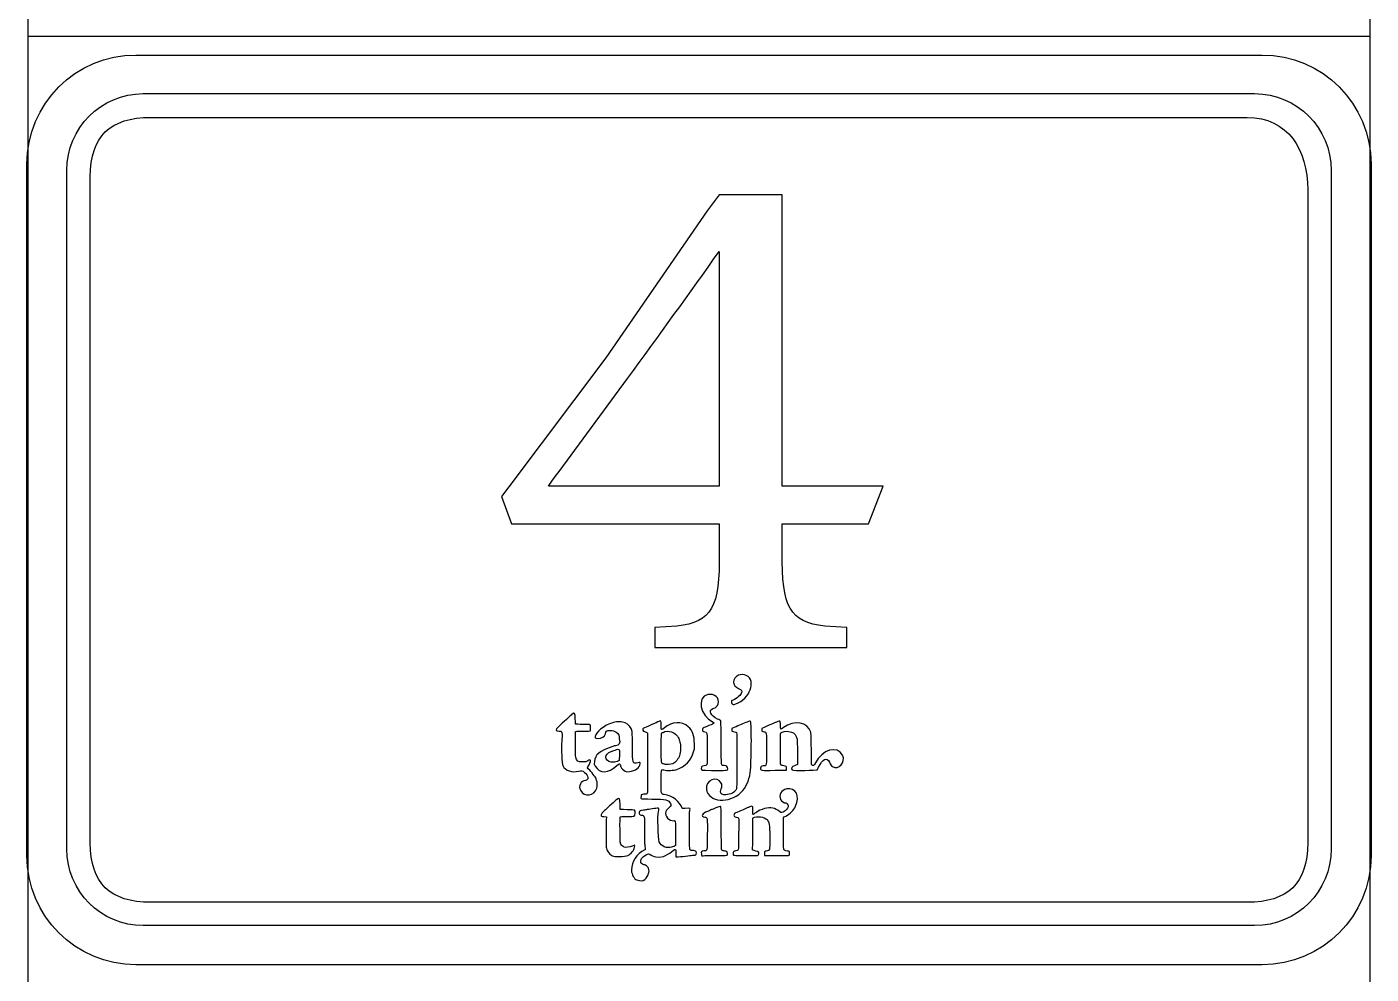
# Model space of a CAD drawing. Header units: millimetres. Extents: x 0 to 115, y 0 to 484.
# Drawn here: x -0.1 to 115.1, y 242.6 to 323.8 of the extents above; entities that cross this region are included whole.
import ezdxf

# ---------------------------------------------------------------- set-up
doc = ezdxf.new("R2010")
doc.units = ezdxf.units.MM
doc.layers.get('0').update_dxf_attribs({"linetype": 'CONTINUOUS'})

msp = doc.modelspace()

# ---------------------------------------------------------------- linework, layer by layer
at = {"color": 7}
for p, q in [((0, 0.000298), (0, 483.65833)), ((115.005552, 483.65833), (115.005552, 0.000298)), ((0, 323.007921), (115.016603, 323.007921)), ((9.864019, 318.088435), (105.145766, 318.088435)), ((9.864019, 318.088435), (9.864019, 318.088435)), ((10.503252, 316.057141), (104.50618, 316.057141)), ((10.503252, 316.057141), (10.503252, 316.057141)), ((3.30588, 253.367473), (3.30588, 311.510894)), ((111.703905, 311.510894), (111.703905, 253.367473)), ((5.317772, 253.869123), (5.317772, 310.972202)), ((59.24197, 309.410808), (58.217856, 308.043794)), ((64.647937, 309.410808), (59.24197, 309.410808)), ((64.647937, 284.46307), (64.647937, 309.410808)), ((109.692013, 309.850369), (109.692013, 253.869123)), ((58.217856, 308.043794), (49.510243, 295.455625)), ((59.24197, 304.569991), (59.24197, 284.46307)), ((49.510243, 295.455625), (41.200563, 284.405214)), ((45.526324, 285.715431), (51.388432, 293.690325)), ((41.200563, 284.405214), (40.575088, 283.550786)), ((40.575088, 283.550786), (41.428104, 281.215045)), ((59.24197, 284.46307), (44.615451, 284.46307)), ((73.299106, 284.46307), (64.647937, 284.46307)), ((72.046745, 281.215045), (73.299106, 284.46307)), ((41.428104, 281.215045), (59.24197, 281.215045)), ((59.24197, 281.215045), (59.24197, 278.822506)), ((64.647937, 278.822506), (64.647937, 281.215045)), ((64.647937, 281.215045), (72.046745, 281.215045)), ((55.59954, 272.443578), (53.721351, 272.329278)), ((53.721351, 272.329278), (53.721351, 270.620423)), ((70.169614, 272.329278), (68.291426, 272.443578)), ((70.169614, 270.620423), (70.169614, 272.329278)), ((53.721351, 270.620423), (70.169614, 270.620423)), ((60.573001, 263.781473), (60.326409, 263.671054)), ((60.326409, 263.671054), (60.326409, 263.562045)), ((63.160979, 263.804756), (62.888281, 263.675287)), ((62.888281, 263.675287), (62.888281, 263.553931)), ((57.043812, 261.692323), (57.118248, 261.93327)), ((57.118248, 261.93327), (57.114015, 262.377065)), ((58.202687, 261.806623), (58.197395, 261.703259)), ((58.202687, 262.510768), (58.202687, 261.806623)), ((65.939103, 261.619298), (65.943337, 260.603651)), ((47.78904, 260.817082), (47.513521, 260.81567)), ((47.959785, 260.91092), (47.78904, 260.817082)), ((48.541515, 260.839307), (48.517879, 260.614587)), ((48.517879, 260.614587), (48.608896, 260.451957)), ((58.204098, 261.503587), (58.197395, 261.044623)), ((58.20692, 261.575201), (58.204098, 261.503587)), ((65.943337, 260.603651), (65.895006, 260.563434)), ((51.165123, 260.03709), (51.304471, 259.969709)), ((51.304471, 259.969709), (51.540126, 259.994404)), ((64.021051, 260.096357), (65.011651, 260.110115)), ((65.011651, 260.110115), (65.011651, 260.245229)), ((60.727518, 258.503565), (60.662606, 258.39879)), ((60.746568, 259.079298), (60.727518, 258.503565)), ((52.540604, 257.985334), (52.533548, 257.825526)), ((52.650671, 258.017084), (52.540604, 257.985334)), ((49.358548, 256.134662), (49.562454, 256.124784)), ((49.562454, 256.124784), (49.559632, 255.817515)), ((62.122048, 256.966865), (62.067015, 257.002848)), ((62.11217, 256.648659), (62.122048, 256.966865)), ((55.497587, 253.654282), (55.446787, 253.612654)), ((55.490884, 254.701326), (55.497587, 253.654282)), ((62.095942, 253.291626), (62.109701, 253.843018)), ((54.07554, 252.659096), (54.458657, 252.714129)), ((54.458657, 252.714129), (54.639279, 252.803735)), ((57.271354, 253.142754), (57.151409, 253.184382)), ((57.278057, 253.02034), (57.271354, 253.142754)), ((61.504687, 252.792798), (62.524215, 252.789976)), ((62.149565, 253.24894), (62.095942, 253.291626)), ((62.524215, 252.789976), (62.575367, 252.838307)), ((104.50618, 248.784185), (10.503252, 248.784185)), ((105.145766, 246.789932), (9.864019, 246.789932))]:
    msp.add_line(p, q, dxfattribs=at)
at = {"color": 1}
for p, q in [((9.22469, 321.395727), (105.785216, 321.395727)), ((9.22469, 321.395727), (9.22469, 321.395727)), ((-0.119842, 252.787154), (-0.119842, 312.044294)), ((115.129749, 312.044294), (115.129749, 252.787154)), ((105.785216, 243.434663), (9.22469, 243.434663))]:
    msp.add_line(p, q, dxfattribs=at)
for points in [[(-0.119842, 312.044294), (-0.119842, 317.225894), (4.047147, 321.395727), (9.22469, 321.395727)], [(105.785216, 321.395727), (110.962406, 321.395727), (115.129749, 317.225894), (115.129749, 312.044294)], [(9.22469, 243.434663), (4.047147, 243.434663), (-0.119842, 247.605907), (-0.119842, 252.787154)], [(115.129749, 252.787154), (115.129749, 247.605907), (110.962406, 243.434663), (105.785216, 243.434663)]]:
    msp.add_open_spline(points, degree=3, dxfattribs=at)
at = {"color": 7}
for points in [[(3.30588, 311.510894), (3.30588, 315.154735), (6.231466, 318.088435), (9.864019, 318.088435)], [(105.145766, 318.088435), (108.778319, 318.088435), (111.703905, 315.154735), (111.703905, 311.510894)], [(5.317772, 310.972202), (5.317772, 314.410374), (7.005814, 316.057141), (10.503252, 316.057141)], [(104.50618, 316.057141), (108.003619, 316.057141), (109.692013, 313.289952), (109.692013, 309.850369)], [(51.388432, 293.690325), (54.063193, 297.335225), (56.680098, 300.981536), (59.24197, 304.569991)], [(44.615451, 284.46307), (44.899085, 284.9178), (45.184482, 285.317145), (45.526324, 285.715431)], [(59.24197, 278.822506), (59.298415, 274.038134), (58.616143, 272.841865), (55.59954, 272.443578)], [(68.291426, 272.443578), (65.274823, 272.841865), (64.591492, 274.038134), (64.647937, 278.822506)], [(60.899673, 268.254342), (60.334523, 267.971767), (60.332054, 267.339237), (60.896851, 267.103934)], [(60.654493, 265.791954), (61.864167, 266.202587), (62.454012, 267.790087), (61.55972, 268.226826)], [(61.55972, 268.226826), (61.388976, 268.310787), (61.04149, 268.325956), (60.901084, 268.254342)], [(58.255251, 266.58147), (57.285112, 266.360984), (57.586737, 264.794298), (58.709981, 264.221034)], [(59.157656, 265.798656), (59.299826, 266.287959), (58.813345, 266.709529), (58.25384, 266.58147)], [(61.126862, 266.673898), (61.024909, 266.460115), (60.615687, 266.157079), (60.326409, 266.081231)], [(60.896851, 267.103934), (61.186129, 266.98399), (61.231637, 266.897206), (61.126862, 266.673898)], [(46.901451, 264.470448), (46.90004, 265.042301), (46.854532, 265.101568), (46.587479, 264.864501)], [(59.09592, 264.493731), (58.485262, 264.78442), (58.28559, 265.229626), (58.696223, 265.384143)], [(58.696223, 265.384143), (58.985501, 265.491387), (59.097331, 265.591929), (59.157656, 265.798656)], [(60.326409, 266.081231), (60.268554, 266.066062), (60.267143, 265.957406), (60.326409, 265.828995)], [(60.326409, 265.828995), (60.377209, 265.714695), (60.418837, 265.710462), (60.654493, 265.791954)], [(46.588537, 264.864501), (46.322896, 264.630256), (45.558074, 263.928934), (45.431074, 263.807579)], [(46.925087, 264.058404), (46.909918, 264.067929), (46.901451, 264.207276), (46.901451, 264.470448)], [(47.554796, 264.032298), (47.222479, 264.03759), (46.938846, 264.049937), (46.925087, 264.058404)], [(48.177448, 264.00584), (48.167923, 264.015718), (47.888171, 264.026654), (47.554796, 264.032298)], [(48.191207, 263.486551), (48.224368, 263.511245), (48.212021, 263.97409), (48.177448, 264.00584)], [(50.296937, 264.213979), (49.954037, 264.14942), (49.581857, 263.989259), (49.282701, 263.778651)], [(50.483204, 264.255254), (50.470504, 264.249962), (50.386543, 264.23197), (50.296937, 264.213979)], [(50.953104, 264.229148), (50.798587, 264.252431), (50.510721, 264.269012), (50.483204, 264.255254)], [(51.674887, 263.687634), (51.552473, 263.95504), (51.249084, 264.18364), (50.953104, 264.229148)], [(54.061782, 264.285593), (53.950304, 264.226326), (52.827059, 263.738434), (52.743098, 263.709506)], [(54.260395, 263.956451), (54.258984, 264.370965), (54.251929, 264.383665), (54.063193, 264.285593)], [(54.282268, 263.620254), (54.26992, 263.651651), (54.260395, 263.803345), (54.260395, 263.956451)], [(56.580968, 263.837918), (56.062737, 264.317343), (55.165623, 264.277479), (54.535915, 263.748312)], [(58.709981, 264.221034), (58.866968, 264.140954), (58.832748, 264.119081), (58.125781, 263.82804)], [(59.378143, 264.332512), (59.368618, 264.350504), (59.24197, 264.423529), (59.09592, 264.493731)], [(59.406012, 262.480429), (59.398956, 263.480906), (59.386609, 264.31452), (59.378143, 264.332512)], [(61.114515, 264.017129), (60.951884, 263.947984), (60.708115, 263.841798), (60.573001, 263.781473)], [(61.628512, 264.236204), (61.508567, 264.18364), (61.277145, 264.08592), (61.114515, 264.017129)], [(61.973176, 263.621312), (61.953773, 264.438698), (61.98129, 264.387545), (61.628512, 264.236204)], [(63.505642, 263.95892), (63.466837, 263.945162), (63.311262, 263.87637), (63.160979, 263.804756)], [(63.97272, 264.156123), (63.755056, 264.061226), (63.545506, 263.97162), (63.505642, 263.95892)], [(64.485306, 263.946573), (64.468726, 264.408359), (64.50612, 264.391779), (63.97272, 264.156123)], [(64.738953, 263.752545), (64.488128, 263.571923), (64.499065, 263.562045), (64.485306, 263.946573)], [(67.08422, 263.356729), (66.828103, 264.253843), (65.695334, 264.445401), (64.738953, 263.752545)], [(45.431074, 263.807579), (45.18166, 263.562045), (45.209176, 263.457623), (45.512565, 263.457623)], [(45.512565, 263.457623), (45.792318, 263.457623), (45.789496, 263.462915), (45.738343, 262.61272)], [(46.937435, 261.210076), (46.90004, 261.356126), (46.887693, 263.356729), (46.925087, 263.414937)], [(46.925087, 263.414937), (46.940257, 263.43822), (47.065493, 263.444923), (47.551973, 263.451979)], [(47.551973, 263.451979), (47.965429, 263.458681), (48.170746, 263.467148), (48.191207, 263.486551)], [(49.282701, 263.778651), (48.672396, 263.350026), (48.395465, 262.820859), (48.782462, 262.820859)], [(48.782462, 262.820859), (49.180748, 262.820859), (49.45521, 262.980668), (49.478493, 263.227259)], [(49.478493, 263.227259), (49.500365, 263.45339), (49.58856, 263.52077), (49.863021, 263.52077)], [(49.863021, 263.52077), (50.295526, 263.52077), (50.645482, 263.285115), (50.646893, 262.993015)], [(50.670529, 262.796165), (50.75449, 262.361895), (50.704748, 262.27229), (50.341035, 262.207732)], [(50.646893, 262.993015), (50.646893, 262.948918), (50.656771, 262.860723), (50.670529, 262.796165)], [(51.796243, 262.163634), (51.793421, 263.444923), (51.796243, 263.417406), (51.674887, 263.687634)], [(52.743098, 263.709506), (52.631268, 263.675287), (52.711348, 263.413526), (52.832704, 263.413526)], [(52.832704, 263.413526), (52.911021, 263.413526), (53.039432, 263.34297), (53.077884, 263.277001)], [(53.077884, 263.277001), (53.097287, 263.246662), (53.10399, 258.405493), (53.08494, 258.233337)], [(54.272743, 262.009118), (54.26992, 263.363784), (54.260395, 263.267476), (54.423026, 263.351437)], [(54.535915, 263.748312), (54.297437, 263.546876), (54.308373, 263.551109), (54.282268, 263.620254)], [(54.423026, 263.351437), (54.624109, 263.457623), (54.916209, 263.472793), (55.153276, 263.388479)], [(55.153276, 263.388479), (55.445376, 263.287937), (55.76217, 262.965498), (55.811912, 262.720318)], [(57.114015, 262.377065), (57.107312, 263.089676), (56.962673, 263.482318), (56.580968, 263.837918)], [(58.125781, 263.82804), (57.838973, 263.709506), (57.807223, 263.684812), (57.808634, 263.566279)], [(57.808634, 263.566279), (57.808634, 263.45339), (57.829448, 263.433987), (57.99349, 263.396945)], [(57.99349, 263.396945), (58.20692, 263.348615), (58.202687, 263.371898), (58.202687, 262.510768)], [(60.326409, 263.562045), (60.326409, 263.43822), (60.333112, 263.432576), (60.560654, 263.388479)], [(60.560654, 263.388479), (60.636501, 263.373309), (60.710937, 263.347204), (60.726106, 263.327801)], [(60.726106, 263.327801), (60.760326, 263.287937), (60.775495, 259.984879), (60.746568, 259.079298)], [(61.902973, 259.901976), (61.941426, 260.129518), (62.007748, 262.455734), (61.989756, 262.929515)], [(61.989756, 262.929515), (61.989756, 262.947506), (61.98129, 263.257598), (61.973176, 263.621312)], [(62.888281, 263.553931), (62.888281, 263.42164), (62.87029, 263.435398), (63.095009, 263.396945)], [(63.095009, 263.396945), (63.301737, 263.362373), (63.29327, 263.425873), (63.29327, 261.977368)], [(64.483895, 261.931859), (64.483895, 263.060748), (64.48954, 263.271356), (64.517056, 263.312631)], [(64.517056, 263.312631), (64.583026, 263.413526), (64.985545, 263.480906), (65.183806, 263.428695)], [(65.183806, 263.428695), (65.252951, 263.407881), (65.36584, 263.381776), (65.437453, 263.366606)], [(65.437453, 263.366606), (65.668876, 263.321098), (65.85232, 263.088265), (65.912998, 262.763004)], [(67.136784, 261.911398), (67.123026, 263.049459), (67.11597, 263.242429), (67.08422, 263.356729)], [(45.738343, 262.61272), (45.694246, 261.91422), (45.748221, 260.629757), (45.824068, 260.497465)], [(50.131485, 262.150934), (48.929923, 261.739243), (48.608896, 261.474659), (48.541515, 260.839307)], [(49.770593, 260.859768), (49.282701, 261.106712), (49.52259, 261.62459), (50.205921, 261.800979)], [(50.341035, 262.207732), (50.287412, 262.196443), (50.192162, 262.171748), (50.131485, 262.150934)], [(50.205921, 261.800979), (50.286001, 261.821793), (50.385132, 261.852132), (50.427818, 261.870123)], [(50.427818, 261.870123), (50.571398, 261.926568), (50.652537, 261.902932), (50.674762, 261.80239)], [(50.674762, 261.80239), (50.70369, 261.664807), (50.685698, 260.99347), (50.651126, 260.952195)], [(52.264732, 260.749701), (51.803298, 260.636459), (51.799065, 260.65057), (51.796243, 262.163634)], [(54.467123, 260.651629), (54.261454, 260.694668), (54.274154, 260.605062), (54.272743, 262.009118)], [(55.617532, 260.16797), (56.316384, 260.414915), (56.819093, 260.952195), (57.043812, 261.692323)], [(55.811912, 262.720318), (55.824259, 262.661051), (55.850365, 262.568623), (55.869768, 262.51359)], [(55.869768, 262.51359), (55.952318, 262.297337), (55.931857, 261.653518), (55.835195, 261.358595)], [(58.197395, 261.703259), (58.198806, 261.648226), (58.197395, 261.635879), (58.20692, 261.575201)], [(59.674476, 260.500287), (59.398956, 260.50699), (59.41977, 260.354237), (59.406012, 262.480429)], [(63.29327, 261.977368), (63.29327, 260.443843), (63.298915, 260.476651), (63.005404, 260.476651)], [(64.765059, 260.489351), (64.449323, 260.547207), (64.481073, 260.383165), (64.483895, 261.931859)], [(65.912998, 262.763004), (65.926756, 262.685745), (65.937692, 262.235248), (65.939103, 261.619298)], [(67.154423, 260.592715), (67.153012, 260.593773), (67.144898, 261.187851), (67.136784, 261.911398)], [(69.816837, 261.397401), (69.388212, 262.255709), (68.060003, 261.874004), (67.482506, 260.727476)], [(45.824068, 260.497465), (46.07066, 260.067429), (46.606529, 259.881515), (47.185437, 260.028976)], [(47.513521, 260.81567), (47.130404, 260.81567), (47.018574, 260.890107), (46.937435, 261.210076)], [(48.134762, 260.099179), (47.907573, 260.325309), (47.910396, 260.312962), (48.045157, 260.482295)], [(48.198262, 260.941259), (48.17886, 261.014284), (48.134762, 261.00864), (47.959785, 260.91092)], [(48.045157, 260.482295), (48.103012, 260.55532), (48.213432, 260.884815), (48.198262, 260.941259)], [(48.608896, 260.451957), (48.964496, 259.811312), (49.74731, 259.82507), (50.444398, 260.486529)], [(50.651126, 260.952195), (50.524479, 260.79909), (49.999193, 260.744057), (49.770593, 260.859768)], [(50.444398, 260.486529), (50.699457, 260.726065), (50.69099, 260.728887), (50.808112, 260.406448)], [(51.540126, 259.994404), (52.058004, 260.048379), (52.419248, 260.308729), (52.459112, 260.660095)], [(52.459112, 260.660095), (52.472871, 260.78392), (52.450998, 260.795209), (52.264732, 260.749701)], [(54.599415, 260.607532), (54.59377, 260.61882), (54.533093, 260.63787), (54.467123, 260.651629)], [(55.248173, 260.654451), (55.122937, 260.596595), (54.628343, 260.560965), (54.599415, 260.607532)], [(55.835195, 261.358595), (55.744532, 261.084487), (55.472893, 260.759226), (55.248173, 260.654451)], [(57.949393, 260.485118), (57.726084, 260.439609), (57.698568, 260.414915), (57.698568, 260.264632)], [(58.197395, 261.044623), (58.19034, 260.509812), (58.201276, 260.535918), (57.949393, 260.485118)], [(59.975043, 260.232882), (59.975043, 260.402215), (59.871679, 260.494643), (59.674476, 260.500287)], [(63.005404, 260.476651), (62.841362, 260.47524), (62.793031, 260.428673), (62.790209, 260.272745)], [(65.011651, 260.245229), (65.011651, 260.428673), (64.993659, 260.446312), (64.765059, 260.489351)], [(65.686867, 260.486529), (65.469203, 260.435376), (65.353492, 260.232882), (65.481551, 260.126695)], [(65.895006, 260.563434), (65.86749, 260.542973), (65.773651, 260.50699), (65.686867, 260.486529)], [(67.482506, 260.727476), (67.362562, 260.490409), (67.281423, 260.45619), (67.154423, 260.592715)], [(67.759437, 260.366584), (68.070939, 261.061204), (68.498153, 261.259465), (68.684067, 260.793798)], [(68.684067, 260.793798), (68.764148, 260.585659), (68.831528, 260.48794), (68.948651, 260.412093)], [(68.948651, 260.412093), (69.462648, 260.070251), (70.111759, 260.806145), (69.816837, 261.397401)], [(47.185437, 260.028976), (47.440496, 260.093534), (47.494118, 260.082598), (47.688498, 259.92279)], [(47.688498, 259.92279), (48.019051, 259.651504), (48.065971, 259.225348), (47.765404, 259.225348)], [(48.69709, 259.308251), (48.69709, 259.423962), (48.424393, 259.807079), (48.134762, 260.099179)], [(50.808112, 260.406448), (50.864909, 260.254754), (50.999671, 260.112937), (51.165123, 260.03709)], [(54.264276, 259.22429), (54.272743, 260.266043), (54.256162, 260.196898), (54.483351, 260.129518)], [(54.483351, 260.129518), (54.731707, 260.055082), (55.362826, 260.077307), (55.617532, 260.16797)], [(57.698568, 260.264632), (57.698568, 260.102001), (57.66964, 260.108704), (58.585804, 260.094945)], [(59.418359, 259.003804), (59.070873, 259.677609), (58.015362, 259.239459), (58.138129, 258.476048)], [(58.585804, 260.094945), (59.84134, 260.077307), (59.975043, 260.088243), (59.975043, 260.232882)], [(61.113104, 258.215346), (61.530792, 258.628801), (61.778795, 259.157968), (61.902973, 259.901976)], [(62.790209, 260.272745), (62.788798, 260.075895), (62.765515, 260.079776), (64.021051, 260.096357)], [(65.481551, 260.126695), (65.56022, 260.062137), (67.588692, 260.082598), (67.64937, 260.150332)], [(67.64937, 260.150332), (67.66454, 260.166559), (67.713928, 260.264632), (67.759437, 260.366584)], [(47.765404, 259.225348), (47.392165, 259.225348), (47.144162, 258.736398), (47.335721, 258.382209)], [(47.335721, 258.382209), (47.660982, 257.784251), (48.560565, 257.89714), (48.733073, 258.554365)], [(48.727429, 259.218645), (48.710848, 259.246162), (48.69709, 259.287437), (48.69709, 259.308251)], [(48.733073, 258.554365), (48.79481, 258.794254), (48.793398, 259.116693), (48.727429, 259.218645)], [(53.08494, 258.233337), (53.068359, 258.083054), (53.035198, 258.055537), (52.868334, 258.051304)], [(54.524979, 258.012851), (54.256162, 258.041779), (54.254751, 258.046012), (54.264276, 259.22429)], [(58.138129, 258.476048), (58.318398, 257.352804), (60.087931, 257.198287), (61.113104, 258.215346)], [(59.642726, 258.007207), (59.353448, 258.044601), (59.29277, 258.168426), (59.406012, 258.502154)], [(59.406012, 258.502154), (59.484329, 258.737809), (59.488562, 258.86869), (59.418359, 259.003804)], [(60.662606, 258.39879), (60.498565, 258.134207), (60.039601, 257.957818), (59.642726, 258.007207)], [(65.033876, 258.507446), (64.579145, 258.423484), (64.313151, 257.961698), (64.504709, 257.589871)], [(65.785998, 257.023309), (66.200865, 257.863979), (65.801167, 258.652437), (65.033876, 258.508857)], [(50.456746, 257.603629), (50.276476, 257.454757), (50.029532, 257.231448), (49.712737, 256.935115)], [(50.733676, 257.180648), (50.736498, 257.713696), (50.685698, 257.793776), (50.455335, 257.603629)], [(50.732618, 256.768604), (50.731207, 256.787654), (50.732618, 256.973921), (50.733676, 257.180648)], [(52.533548, 257.825526), (52.526846, 257.628323), (52.423482, 257.650548), (53.448654, 257.637848)], [(52.868334, 258.051304), (52.809068, 258.049893), (52.709937, 258.032254), (52.650671, 258.017084)], [(53.448654, 257.637848), (54.701368, 257.623032), (54.878815, 257.579993), (55.056615, 257.252262)], [(56.065559, 256.851154), (55.882115, 257.417715), (55.190318, 257.939826), (54.524979, 258.012851)], [(55.056615, 257.252262), (55.139518, 257.100568), (55.133873, 257.089632), (54.899629, 256.859268)], [(59.385198, 256.940759), (59.361915, 257.027543), (59.316406, 257.023309), (59.043356, 256.911832)], [(62.067015, 257.002848), (62.01304, 257.038479), (62.004926, 257.037068), (61.861345, 256.971098)], [(64.504709, 257.589871), (64.570678, 257.460401), (64.820092, 257.296359), (64.949562, 257.296359)], [(65.149587, 257.082576), (65.179926, 256.958751), (65.069506, 256.773896), (64.882181, 256.629257)], [(64.942859, 256.171704), (65.320331, 256.377021), (65.612431, 256.671943), (65.785998, 257.023309)], [(64.949562, 257.296359), (64.992248, 257.296359), (65.134417, 257.143254), (65.149587, 257.082576)], [(49.365604, 256.616909), (49.252362, 256.534359), (49.113368, 256.349504), (49.114779, 256.282123)], [(49.114779, 256.282123), (49.114779, 256.160768), (49.136651, 256.148421), (49.358548, 256.134662)], [(49.712737, 256.935115), (49.545873, 256.778129), (49.388887, 256.634901), (49.365604, 256.616909)], [(50.755901, 253.933682), (50.732618, 253.957318), (50.719918, 256.075396), (50.743554, 256.112437)], [(51.347157, 256.721684), (50.805643, 256.732621), (50.733676, 256.738265), (50.732618, 256.768604)], [(50.743554, 256.112437), (50.753079, 256.127607), (50.954515, 256.134662), (51.331987, 256.134662)], [(51.331987, 256.134662), (52.058004, 256.134662), (52.012848, 256.118082), (52.020962, 256.42394)], [(52.020962, 256.42394), (52.029076, 256.731209), (52.084462, 256.706515), (51.347157, 256.721684)], [(52.380443, 256.491321), (52.372329, 256.330101), (52.397023, 256.297293), (52.545896, 256.265543)], [(52.74839, 256.685701), (52.430184, 256.650071), (52.388909, 256.627846), (52.380443, 256.491321)], [(52.545896, 256.265543), (52.853165, 256.202043), (52.835526, 256.287415), (52.834115, 254.924635)], [(53.066948, 256.728387), (52.993923, 256.71604), (52.851754, 256.69699), (52.74839, 256.685701)], [(53.658204, 256.814112), (53.445832, 256.787654), (53.243337, 256.757315), (53.066948, 256.728387)], [(53.912909, 256.849743), (53.868812, 256.84304), (53.754512, 256.826459), (53.658204, 256.814112)], [(54.030032, 256.551998), (54.10729, 256.83034), (54.087887, 256.878671), (53.912909, 256.849743)], [(54.103057, 253.969665), (53.995812, 254.264587), (53.940426, 256.226737), (54.030032, 256.551998)], [(54.658682, 256.557643), (54.540148, 256.155123), (54.910565, 255.750134), (55.368118, 255.781884)], [(54.899629, 256.859268), (54.735587, 256.698048), (54.680554, 256.629257), (54.658682, 256.557643)], [(55.368118, 255.781884), (55.492295, 255.788587), (55.483829, 255.864434), (55.490884, 254.701326)], [(56.280401, 256.825048), (56.095898, 256.812701), (56.077907, 256.814112), (56.065559, 256.851154)], [(56.721373, 256.667709), (56.776407, 256.867734), (56.794398, 256.86209), (56.280401, 256.825048)], [(56.680098, 255.038935), (56.680098, 256.418296), (56.684332, 256.528715), (56.721373, 256.667709)], [(58.223501, 256.563287), (57.750779, 256.395012), (57.635068, 256.152654), (58.000193, 256.093387)], [(58.000193, 256.093387), (58.229145, 256.058815), (58.230204, 256.053171), (58.217856, 254.529171)], [(58.430229, 256.659596), (58.360026, 256.621143), (58.266187, 256.578457), (58.223501, 256.563287)], [(58.590037, 256.726976), (58.572045, 256.726976), (58.500431, 256.69699), (58.430229, 256.659596)], [(58.712804, 256.770015), (58.663062, 256.746379), (58.608029, 256.726976), (58.590037, 256.726976)], [(59.043356, 256.911832), (58.911065, 256.858209), (58.762193, 256.793298), (58.712804, 256.770015)], [(59.412715, 255.099612), (59.40707, 256.078218), (59.394723, 256.906187), (59.385198, 256.940759)], [(60.637912, 256.441932), (60.570179, 256.441932), (60.501387, 256.349504), (60.501387, 256.256018)], [(60.501387, 256.256018), (60.501387, 256.147009), (60.567709, 256.090565), (60.69859, 256.090565)], [(61.521267, 256.826459), (61.31842, 256.725918), (60.665429, 256.441932), (60.637912, 256.441932)], [(60.69859, 256.090565), (60.779729, 256.090565), (60.884504, 256.040823), (60.903906, 255.991434)], [(60.903906, 255.991434), (60.924368, 255.938871), (60.89544, 253.356537), (60.873568, 253.298682)], [(61.694834, 256.902307), (61.683898, 256.902307), (61.60664, 256.867734), (61.521267, 256.826459)], [(61.861345, 256.971098), (61.780206, 256.933704), (61.704359, 256.902307), (61.694834, 256.902307)], [(62.243404, 256.374198), (62.11217, 256.259898), (62.101234, 256.284946), (62.11217, 256.648659)], [(62.113581, 255.276001), (62.104056, 256.003782), (62.104056, 256.005193), (62.150976, 256.035532)], [(62.150976, 256.035532), (62.419792, 256.209098), (63.137695, 256.105734), (63.337367, 255.868668)], [(62.339712, 256.441932), (62.328776, 256.441932), (62.284679, 256.411593), (62.243404, 256.374198)], [(62.45119, 256.520601), (62.40039, 256.477562), (62.349237, 256.441932), (62.339712, 256.441932)], [(63.126406, 256.816582), (62.830426, 256.738265), (62.581012, 256.629257), (62.45119, 256.520601)], [(64.402756, 256.56999), (64.053859, 256.866323), (63.626645, 256.948873), (63.126406, 256.816582)], [(63.337367, 255.868668), (63.556442, 255.606907), (63.564909, 255.551521), (63.56632, 254.34996)], [(64.882181, 256.629257), (64.624653, 256.432407), (64.57209, 256.425351), (64.402756, 256.56999)], [(64.751301, 255.718384), (64.730487, 256.083509), (64.715317, 256.047879), (64.942859, 256.171704)], [(49.559632, 255.817515), (49.559632, 255.648182), (49.55434, 255.062571), (49.548696, 254.514001)], [(52.834115, 254.924635), (52.832704, 253.962962), (52.837996, 253.749179), (52.866923, 253.592193)], [(56.901995, 253.228126), (56.673043, 253.235182), (56.680098, 253.180148), (56.680098, 255.038935)], [(59.511845, 253.229537), (59.42224, 253.247529), (59.423651, 253.21719), (59.412715, 255.099612)], [(62.109701, 253.843018), (62.125929, 254.540107), (62.125929, 254.425807), (62.113581, 255.276001)], [(64.756592, 254.427218), (64.763648, 254.974376), (64.760826, 255.555754), (64.751301, 255.718384)], [(10.503252, 248.784185), (7.005814, 248.784185), (5.317772, 250.42954), (5.317772, 253.869123)], [(49.548696, 254.514001), (49.541993, 253.633468), (49.544462, 253.50541), (49.576212, 253.418626)], [(50.778126, 253.844429), (50.778126, 253.881471), (50.766837, 253.921335), (50.755901, 253.933682)], [(50.991557, 253.568557), (50.891015, 253.600307), (50.778126, 253.744946), (50.778126, 253.844429)], [(51.093509, 253.52446), (51.082573, 253.534337), (51.035654, 253.553387), (50.991557, 253.568557)], [(51.774371, 253.600307), (51.574346, 253.503998), (51.166534, 253.457079), (51.093509, 253.52446)], [(51.983568, 253.50929), (52.022373, 253.712137), (52.008615, 253.716018), (51.774371, 253.600307)], [(52.866923, 253.592193), (52.913843, 253.337135), (52.912432, 253.297271), (52.851754, 253.269754)], [(55.151865, 253.512112), (54.763104, 253.366062), (54.23817, 253.595015), (54.103057, 253.969665)], [(55.314495, 253.559032), (55.270398, 253.550918), (55.197373, 253.531515), (55.151865, 253.512112)], [(55.446787, 253.612654), (55.417859, 253.590782), (55.360004, 253.566087), (55.314495, 253.559032)], [(58.217856, 254.529171), (58.20692, 253.10289), (58.229145, 253.206254), (57.928579, 253.182971)], [(63.56632, 254.34996), (63.56632, 253.139932), (63.588192, 253.225657), (63.272456, 253.18156)], [(64.958028, 253.206254), (64.730487, 253.273635), (64.742834, 253.202021), (64.756592, 254.427218)], [(109.692013, 253.869123), (109.692013, 250.42954), (108.003619, 248.784185), (104.50618, 248.784185)], [(9.864019, 246.789932), (6.231466, 246.789932), (3.30588, 249.723985), (3.30588, 253.367473)], [(49.576212, 253.418626), (49.595615, 253.361829), (49.621721, 253.277868), (49.635479, 253.230948)], [(49.635479, 253.230948), (49.664407, 253.125115), (49.845029, 252.89334), (49.934635, 252.847832)], [(49.934635, 252.847832), (49.970265, 252.831604), (50.035176, 252.792798), (50.079273, 252.763871)], [(50.079273, 252.763871), (50.241904, 252.660507), (51.129493, 252.690846), (51.407834, 252.809379)], [(51.407834, 252.809379), (51.676298, 252.92509), (51.929946, 253.23236), (51.983568, 253.50929)], [(52.851754, 253.269754), (52.165601, 252.955429), (51.698523, 252.251285), (51.723218, 251.563721)], [(52.532137, 252.174026), (52.450998, 252.405448), (52.620332, 252.66474), (52.967818, 252.847832)], [(52.967818, 252.847832), (53.174193, 252.95684), (53.195007, 252.955429), (53.401734, 252.838307)], [(53.401734, 252.838307), (53.604229, 252.721185), (53.629276, 252.656273), (54.07554, 252.659096)], [(54.639279, 252.803735), (54.884459, 252.922268), (55.121526, 253.073962), (55.303559, 253.225657)], [(55.303559, 253.225657), (55.500409, 253.388287), (55.508876, 253.376998), (55.508876, 252.987179)], [(55.508876, 252.987179), (55.508876, 252.827371), (55.518401, 252.690846), (55.529337, 252.685201)], [(55.529337, 252.685201), (55.56532, 252.660507), (56.645526, 252.759637), (56.831793, 252.803735)], [(56.831793, 252.803735), (56.881182, 252.816435), (56.980665, 252.824548), (57.05369, 252.824548)], [(57.151409, 253.184382), (57.085087, 253.204843), (56.972198, 253.227068), (56.901995, 253.228126)], [(57.05369, 252.824548), (57.245248, 252.82596), (57.286523, 252.86159), (57.278057, 253.02034)], [(57.928579, 253.182971), (57.715148, 253.163568), (57.68869, 253.131818), (57.708093, 252.926501)], [(57.708093, 252.926501), (57.727495, 252.737765), (57.70527, 252.758226), (57.873545, 252.781862)], [(57.873545, 252.781862), (57.950804, 252.79421), (58.436931, 252.803735), (58.955162, 252.802323)], [(58.955162, 252.802323), (60.020551, 252.797032), (59.952818, 252.787154), (59.952818, 252.980123)], [(59.666362, 253.18544), (59.612387, 253.202021), (59.543595, 253.221423), (59.511845, 253.229537)], [(59.817704, 253.155101), (59.787718, 253.155101), (59.719984, 253.169212), (59.666362, 253.18544)], [(59.952818, 252.980123), (59.952818, 253.096187), (59.907309, 253.155101), (59.817704, 253.155101)], [(60.435065, 252.954018), (60.435065, 252.787154), (60.353926, 252.798443), (61.504687, 252.792798)], [(60.585348, 253.175915), (60.486218, 253.175915), (60.435065, 253.100068), (60.435065, 252.954018)], [(60.873568, 253.298682), (60.852754, 253.243296), (60.695768, 253.175915), (60.585348, 253.175915)], [(62.375342, 253.180148), (62.276212, 253.196729), (62.179904, 253.227068), (62.149565, 253.24894)], [(62.575367, 252.838307), (62.718595, 252.981535), (62.627579, 253.137462), (62.375342, 253.180148)], [(63.134873, 253.111004), (63.09889, 253.037979), (63.097479, 252.803735), (63.134873, 252.803735)], [(63.272456, 253.18156), (63.185673, 253.169212), (63.156745, 253.155101), (63.134873, 253.111004)], [(63.134873, 252.803735), (63.150042, 252.805146), (63.624176, 252.801265), (64.187562, 252.792798)], [(64.187562, 252.792798), (65.349259, 252.777629), (65.274823, 252.766693), (65.274823, 252.958251)], [(65.190862, 253.156512), (65.159112, 253.156512), (65.054337, 253.180148), (64.958028, 253.206254)], [(65.274823, 252.958251), (65.274823, 253.122293), (65.261065, 253.155101), (65.190862, 253.156512)], [(111.703905, 253.367473), (111.703905, 249.723985), (108.778319, 246.789932), (105.145766, 246.789932)], [(51.723218, 251.563721), (51.723218, 251.563721), (51.677709, 251.479407), (51.731684, 251.366518)], [(51.731684, 251.366518), (51.783896, 251.25504), (51.799065, 251.023265), (51.934179, 250.900851)], [(52.866923, 251.990935), (52.773437, 251.990935), (52.552951, 252.110879), (52.532137, 252.174026)], [(52.543073, 250.636268), (53.054601, 250.618276), (53.207354, 251.361226), (53.214409, 251.383099)], [(53.159376, 251.773271), (53.117748, 251.831126), (52.902907, 251.990935), (52.866923, 251.990935)], [(53.214409, 251.383099), (53.233459, 251.43284), (53.190773, 251.727762), (53.159376, 251.773271)], [(51.934179, 250.900851), (52.069293, 250.779496), (52.031898, 250.655671), (52.543073, 250.636268)]]:
    msp.add_open_spline(points, degree=3, dxfattribs=at)

doc.saveas('drawing.dxf')
